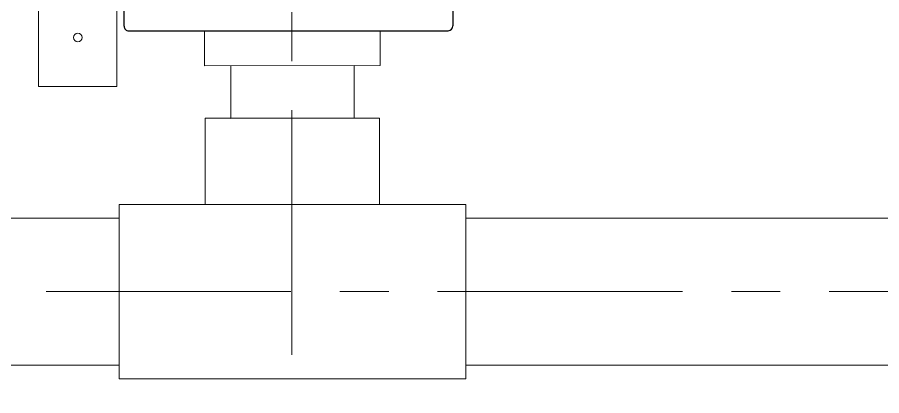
# Model space of a CAD drawing. Header units: millimetres. Extents: x 3795014 to 4300160, y 3869364 to 4016788.
# Drawn here: x 4226758.2 to 4227199.7, y 3925776.4 to 3925969.6 of the extents above; entities that cross this region are included whole.
import ezdxf

# ---------------------------------------------------------------- set-up
doc = ezdxf.new("R2010")
doc.units = ezdxf.units.MM
doc.linetypes.add('CENTER', pattern=[2, 1.25, -0.25, 0.25, -0.25])
doc.layers.add('Дополнительная', color=7, linetype='Continuous', lineweight=18)
doc.layers.add('粗实线层', color=7, linetype='Continuous', lineweight=35)

msp = doc.modelspace()

# ---------------------------------------------------------------- linework, layer by layer
at = {"layer": 'Дополнительная', "linetype": 'CENTER', "ltscale": 100}
for p, q in [((4226898.44, 3926722.21, 0), (4226898.44, 3925727.5, 0)), ((4227497.88, 3925829.52, 0), (4226249.2, 3925829.52, 0))]:
    msp.add_line(p, q, dxfattribs=at)
at = {"layer": 'Дополнительная', "ltscale": 25}
for p, q in [((4226854.2, 3925873.77, 0), (4226854.2, 3925918.02, 0)), ((4226854.2, 3925918.02, 0), (4226943.2, 3925918.02, 0)), ((4226943.2, 3925873.77, 0), (4226943.2, 3925918.02, 0)), ((4226898.7, 3925874.02, 0), (4226810.2, 3925874.02, 0)), ((4226810.2, 3925874.02, 0), (4226810.2, 3925785.02, 0)), ((4226898.7, 3925874.02, 0), (4226987.2, 3925874.02, 0)), ((4226987.2, 3925874.02, 0), (4226987.2, 3925785.02, 0)), ((4226810.2, 3925785.02, 0), (4226898.7, 3925785.02, 0)), ((4226987.2, 3925785.02, 0), (4226898.7, 3925785.02, 0))]:
    msp.add_line(p, q, dxfattribs=at)
at = {"layer": 'Дополнительная', "ltscale": 25, "elevation": 0}
for points in [[(4226809.08, 3925934.23), (4226809.08, 3925984.23), (4226769.08, 3925984.23), (4226769.08, 3925934.23)], [(4226853.83, 3925962.67), (4226853.84, 3925944.86), (4226943.54, 3925944.92), (4226943.53, 3925962.73)], [(4226867.19, 3925944.87), (4226867.2, 3925918), (4226930.2, 3925918.04), (4226930.19, 3925944.91)], [(4226810.2, 3925867.02), (4226438.18, 3925867.02), (4226438.18, 3925792.02), (4226810.2, 3925792.02)], [(4227310.2, 3925867.02), (4226987.2, 3925867.02), (4226987.2, 3925792.02), (4227310.2, 3925792.02)]]:
    msp.add_lwpolyline(points, close=True, dxfattribs=at)
at = {"layer": 'Дополнительная', "ltscale": 25}
msp.add_circle((4226789.08, 3925959.23, 0), 2.2, dxfattribs=at)
at = {"layer": '粗实线层', "color": 0, "lineweight": -3}
for p, q in [((4226812.72, 3925965.05, 0), (4226812.71, 3925979.44, 0)), ((4226980.64, 3925979.55, 0), (4226980.65, 3925965.15, 0)), ((4226815.12, 3925962.65, 0), (4226869.1, 3925962.68, 0)), ((4226923.72, 3925962.72, 0), (4226978.25, 3925962.75, 0))]:
    msp.add_line(p, q, dxfattribs=at)
at = {"layer": '粗实线层', "color": 0, "linetype": 'Continuous', "lineweight": -3}
for p, q in [((4226869.1, 3925962.68, 0), (4226896.69, 3925962.7, 0)), ((4226896.69, 3925962.7, 0), (4226923.72, 3925962.72, 0))]:
    msp.add_line(p, q, dxfattribs=at)
at = {"layer": '粗实线层', "color": 0, "lineweight": -3}
for centre, start, end in [((4226815.12, 3925965.05, 0), 180.0362, 270.0362), ((4226978.25, 3925965.15, 0), 270.0362, 0.0362)]:
    msp.add_arc(centre, 2.4, start, end, dxfattribs=at)

doc.saveas('drawing.dxf')
